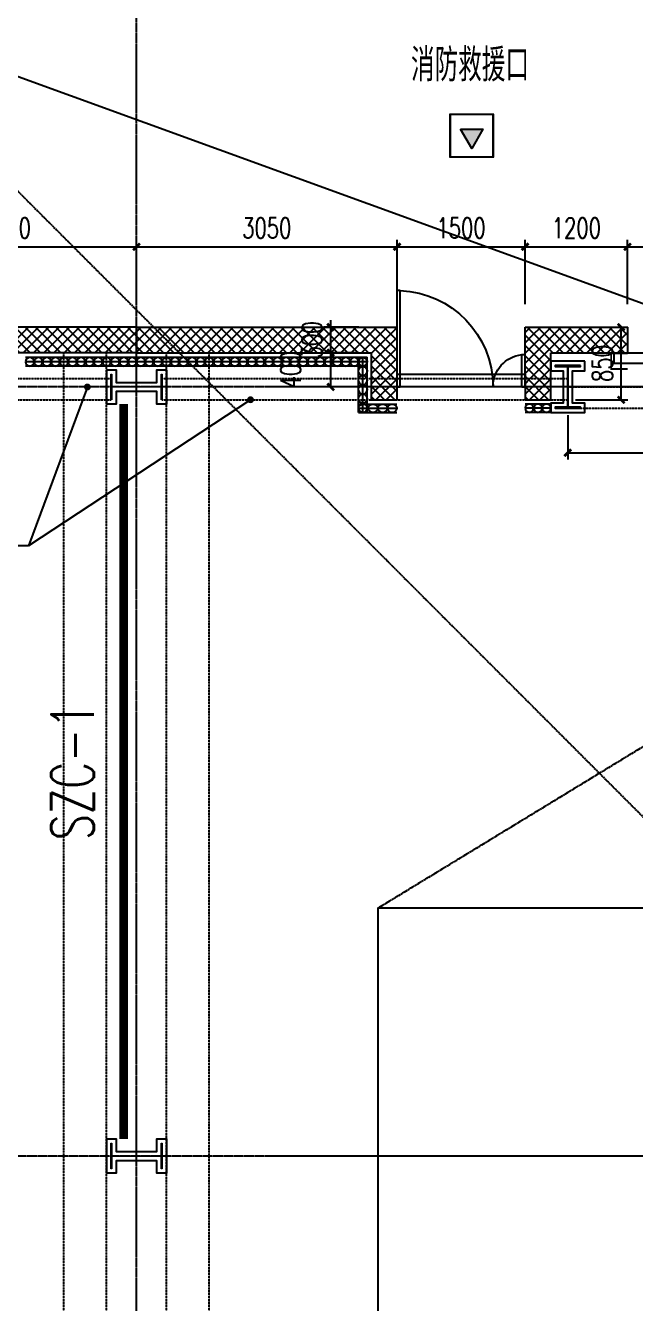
# Model space of a CAD drawing. Extents: x -954573 to 446329, y 489853 to 1226784.
# Drawn here: x -162254 to -155112, y 821096 to 836049 of the extents above; entities that cross this region are included whole.
import ezdxf
from ezdxf.enums import TextEntityAlignment as Align

# ---------------------------------------------------------------- set-up
doc = ezdxf.new("R2010")
doc.units = 0
doc.header["$LTSCALE"] = 10
doc.header["$MEASUREMENT"] = 0
for name, pattern in [('10平面$0$10平面$0$DASH', [0.35, 0.25, -0.1]), ('10平面$0$CENTER', [2, 1.25, -0.25, 0.25, -0.25]), ('10平面$0$DOTE', [2.42, 2, -0.2, 0.02, -0.2]), ('10平面$1$DASH', [0.35, 0.25, -0.1])]:
    doc.linetypes.add(name, pattern=pattern)
doc.layers.get('Defpoints').update_dxf_attribs({"color": 210})
for name, color, linetype in [('10平面$0$10平面$0$WINDOW', 8, 'Continuous'), ('10平面$0$A-AXIS-DOTE', 8, '10平面$0$DOTE'), ('10平面$0$A-AXIS-DP', 8, 'Continuous'), ('10平面$0$A-AXIS-SYMB', 8, 'Continuous'), ('10平面$0$A-HATCH-2', 8, 'Continuous'), ('10平面$0$A-HRAIL', 8, 'Continuous'), ('10平面$0$A-SFCE', 8, 'Continuous'), ('10平面$0$A-TEXT', 8, 'Continuous'), ('10平面$0$A-WINDOW', 8, 'Continuous'), ('10平面$0$AS-WALL', 8, 'Continuous'), ('10平面$0$DIM_SYMB', 8, 'Continuous'), ('10平面$0$PUB_HATCH', 8, 'Continuous'), ('10平面$0$RP-N2-01$0$$0$A-WIND-J', 8, 'Continuous'), ('10平面$0$RP-N2-01$0$A-WIND-J', 8, 'Continuous'), ('10平面$0$WINDOW', 8, 'Continuous'), ('A-LIN-V', 9, 'Continuous'), ('建-引出', 3, 'Continuous')]:
    doc.layers.add(name, color=color, linetype=linetype)
for name, color, linetype, lineweight in [('10平面$0$S-col', 2, 'Continuous', 0), ('10平面$0$THIN', 7, 'Continuous', 0), ('10平面$0$柱间支撑', 6, '10平面$0$CENTER', 0)]:
    doc.layers.add(name, color=color, linetype=linetype, lineweight=lineweight)
doc.styles.add('10平面$0$_TCH_DIM', font='SIMPLEX', dxfattribs={"bigfont": 'GBCBIG'})
doc.styles.add('10平面$0$_TCH_DIM_T3', font='SIMPLEX', dxfattribs={"width": 0.705882, "bigfont": 'GBCBIG'})
doc.styles.add('10平面$0$TSSD_Rein', font='tj-romans1.shx', dxfattribs={"width": 0.7, "bigfont": 'tj-hztxt.shx'})
doc.dimstyles.new('10平面$0$_TCH_ARCH&&80', dxfattribs={"dimtxt": 238, "dimasz": 80, "dimexe": 80, "dimexo": 80, "dimgap": 101, "dimtad": 1, "dimdec": 0, "dimzin": 0, "dimdsep": 46, "dimtxsty": '10平面$0$_TCH_DIM_T3', "dimblk": '10平面$0$_ArchTick', "dimcen": 0.09, "dimclrt": 7, "dimazin": 2, "dimtfac": 1, "dimtdec": 0, "dimtix": 1, "dimtmove": 2, "dimatfit": 3, "dimfxl": 0, "dimtolj": 1, "dimtzin": 0, "dimarcsym": 0})
pattern_1 = [(45, (60, 0), (-60.000061, 60.000061), []), (135, (60, 0), (-60.000061, -60.000061), [])]

# ---------------------------------------------------------------- blocks, each defined once
blk = doc.blocks.new('10平面$0$_ArchTick')
at = {"color": 0, "linetype": 'ByBlock', "const_width": 0.4}
blk.add_lwpolyline([(-0.5, -0.5), (0.5, 0.5)], dxfattribs=at)
blk = doc.blocks.new('*D3169')
at = {"layer": '10平面$0$A-AXIS-DP', "color": 0, "lineweight": -2}
for p, q in [((64832, 26670), (64832, 26150)), ((68032, 26670), (68032, 26150)), ((64832, 26230), (68032, 26230))]:
    blk.add_line(p, q, dxfattribs=at)
at = {"layer": 'Defpoints', "color": 0}
for p in [(64832, 26750), (68032, 26750), (68032, 26230)]:
    blk.add_point(p, dxfattribs=at)
at = {"layer": '10平面$0$A-AXIS-DP', "color": 0, "lineweight": -2, "xscale": 80, "yscale": 80, "zscale": 80, "rotation": 180}
blk.add_blockref('10平面$0$_ArchTick', (64832, 26230), dxfattribs=at)
at = {"layer": '10平面$0$A-AXIS-DP', "color": 0, "lineweight": -2, "xscale": 80, "yscale": 80, "zscale": 80}
blk.add_blockref('10平面$0$_ArchTick', (68032, 26230), dxfattribs=at)
at = {"layer": '10平面$0$A-AXIS-DP', "color": 7, "insert": (66432, 26450), "char_height": 238, "attachment_point": 5, "style": '10平面$0$_TCH_DIM_T3'}
blk.add_mtext('\\A1;3200', dxfattribs=at)
blk = doc.blocks.new('10平面$0$et4564')
at = {"layer": '10平面$0$PUB_HATCH'}
h = blk.add_hatch(dxfattribs=at)
h.set_pattern_fill('多孔材料', color=256, scale=30, style=0)
h.set_pattern_definition(pattern_1)
h.paths.add_polyline_path([(3700, -50), (3700, 250), (3400, 250)])
h = blk.add_hatch(dxfattribs=at)
h.set_pattern_fill('多孔材料', color=256, scale=30, style=0)
h.set_pattern_definition(pattern_1)
h.paths.add_polyline_path([(3700, -50), (3400, 250), (3400, -300), (3700, -600)])
h = blk.add_hatch(dxfattribs=at)
h.set_pattern_fill('多孔材料', color=256, scale=30, style=0)
h.set_pattern_definition(pattern_1)
h.paths.add_polyline_path([(5500, 250), (5200, 250), (5200, -50)])
h = blk.add_hatch(dxfattribs=at)
h.set_pattern_fill('多孔材料', color=256, scale=30, style=0)
h.set_pattern_definition(pattern_1)
h.paths.add_polyline_path([(5500, 250), (5200, -50), (5200, -600), (5500, -300)])
h = blk.add_hatch(dxfattribs=at)
h.set_pattern_fill('多孔材料', color=256, scale=30, style=0)
h.set_pattern_definition(pattern_1)
h.paths.add_polyline_path([(3700, -600), (3400, -300), (2500, -300), (2500, -600)])
h = blk.add_hatch(dxfattribs=at)
h.set_pattern_fill('多孔材料', color=256, scale=30, style=0)
h.set_pattern_definition(pattern_1)
h.paths.add_polyline_path([(8250, -300), (5500, -300), (5200, -600), (8250, -600)])
at = {"layer": '10平面$0$AS-WALL'}
for p, q in [((3700, 250), (3400, 250)), ((3400, 250), (3400, -300)), ((3700, -50), (3700, 250)), ((5500, 250), (5200, 250)), ((5200, 250), (5200, -50)), ((5500, 250), (5500, -300)), ((3700, -50), (3700, -600)), ((5200, -50), (5200, -600)), ((3400, -300), (2500, -300)), ((2500, -600), (2500, -300)), ((8250, -300), (5500, -300)), ((8250, -600), (8250, -300)), ((3700, -600), (2500, -600)), ((8250, -600), (5200, -600))]:
    blk.add_line(p, q, dxfattribs=at)
at = {"layer": '10平面$0$WINDOW'}
for p, q in [((5200, 250), (3700, 250)), ((5200, 150), (3700, 150)), ((5200, 50), (3700, 50)), ((5200, -50), (3700, -50))]:
    blk.add_line(p, q, dxfattribs=at)
blk = doc.blocks.new('10平面$0$_FZH')
at = {"layer": '10平面$0$A-HATCH-2'}
blk.add_lwpolyline([(-0.437, -0.25), (-0.437, 0.25), (-0.297, 0.25), (-0.297, 0.067), (0.298, 0.067), (0.298, 0.25), (0.438, 0.25), (0.438, -0.25), (0.298, -0.25), (0.298, -0.068), (-0.297, -0.068), (-0.297, -0.25)], close=True, dxfattribs=at)
at = {"layer": '10平面$0$S-col'}
blk.add_lwpolyline([(-0.375, -0.188), (-0.375, 0.187), (-0.36, 0.187), (-0.36, 0.005), (0.36, 0.005), (0.36, 0.187), (0.375, 0.187), (0.375, -0.188), (0.36, -0.188), (0.36, -0.005), (-0.36, -0.005), (-0.36, -0.188)], close=True, dxfattribs=at)
blk = doc.blocks.new('10平面$0$342343243')
at = {"layer": '10平面$0$A-AXIS-DP', "color": 5}
blk.add_lwpolyline([(-155704, 832070), (-155404, 832070), (-155404, 832058), (-155550, 832058), (-155550, 831582), (-155404, 831582), (-155404, 831570), (-155704, 831570), (-155704, 831582), (-155558, 831582), (-155558, 832058), (-155704, 832058), (-155704, 832070)], close=True, dxfattribs=at)
at = {"layer": '10平面$0$A-HATCH-2'}
blk.add_lwpolyline([(-155754, 832120), (-155354, 832120), (-155354, 832008), (-155500, 832008), (-155500, 831632), (-155354, 831632), (-155354, 831520), (-155754, 831520), (-155754, 831632), (-155608, 831632), (-155608, 832008), (-155754, 832008)], close=True, dxfattribs=at)
blk = doc.blocks.new('10平面$0$w4234324')
at = {"xscale": 800.0000000000005, "yscale": 800.0000000000005, "zscale": 800.0000000000005}
for p in [(-160954, 831820), (-160954, 822820)]:
    blk.add_blockref('10平面$0$_FZH', p, dxfattribs=at)
at = {"layer": '10平面$0$A-AXIS-DP', "xscale": -1}
blk.add_blockref('10平面$0$342343243', (-311458, 0), dxfattribs=at)
blk = doc.blocks.new('10平面$0$3243243')
at = {"layer": '10平面$0$A-AXIS-SYMB'}
for p, q in [((-161530, 831820), (-162220, 829960)), ((-159620, 831670), (-162220, 829960)), ((-162220, 829960), (-166590, 829960))]:
    blk.add_line(p, q, dxfattribs=at)
at = {"layer": '10平面$0$A-AXIS-SYMB', "const_width": 40}
for points in [[(-161523, 831838.8, 1), (-161537, 831801.2, 1)], [(-159603.3, 831681, 1), (-159636.7, 831659, 1)]]:
    blk.add_lwpolyline(points, format="xyb", close=True, dxfattribs=at)
at = {"layer": '10平面$0$A-HATCH-2', "linetype": '10平面$1$DASH'}
for p, q in [((-161804.2, 741520), (-161804.2, 832220)), ((-161304.2, 741520), (-161304.2, 832220)), ((-160604.2, 741520), (-160604.2, 832220)), ((-160104.2, 741520), (-160104.2, 832220))]:
    blk.add_line(p, q, dxfattribs=at)
at = {"layer": '10平面$0$A-SFCE', "color": 2, "linetype": '10平面$1$DASH'}
for p, q in [((-165854.2, 831920), (-161254.2, 831920)), ((-160654.2, 831920), (-155900.2, 831920)), ((-165854.2, 831670), (-161254.2, 831670)), ((-160654.2, 831670), (-155900.2, 831670))]:
    blk.add_line(p, q, dxfattribs=at)
at = {"layer": '10平面$0$A-SFCE', "color": 3, "linetype": '10平面$1$DASH'}
for p, q in [((-155900.2, 831820), (-149508.2, 831820)), ((-155754.2, 831570), (-149654.2, 831570))]:
    blk.add_line(p, q, dxfattribs=at)
blk = doc.blocks.new('10平面$0$RP-N2-01$0$$0$xfjy')
at = {"layer": '10平面$0$RP-N2-01$0$$0$A-WIND-J'}
h = blk.add_hatch(color=256, dxfattribs=at)
h.dxf.hatch_style = 1
h.paths.add_polyline_path([(1141876, -26214), (1142135, -26214), (1142005, -25989)])
at = {"layer": '10平面$0$RP-N2-01$0$$0$A-WIND-J', "const_width": 25}
blk.add_lwpolyline([(1141755, -25889), (1141755, -26389), (1142255, -26389), (1142255, -25889)], close=True, dxfattribs=at)
at = {"layer": '10平面$0$RP-N2-01$0$$0$A-WIND-J'}
for points in [[(1141755, -26389), (1142255, -26389), (1142255, -25889), (1141755, -25889)], [(1141876, -26214), (1142135, -26214), (1142005, -25989)]]:
    blk.add_lwpolyline(points, close=True, dxfattribs=at)
blk = doc.blocks.new('10平面$0$RP-N2-01$0$xfjy')
at = {"layer": '10平面$0$RP-N2-01$0$$0$A-WIND-J'}
blk.add_blockref('10平面$0$RP-N2-01$0$$0$xfjy', (0, 0), dxfattribs=at)
blk = doc.blocks.new('10平面$0$1232')
at = {"layer": '10平面$0$RP-N2-01$0$A-WIND-J', "xscale": -1, "rotation": 180}
blk.add_blockref('10平面$0$RP-N2-01$0$xfjy', (-1299035, 808621, 0), dxfattribs=at)
at = {"layer": '10平面$0$A-TEXT', "style": '10平面$0$_TCH_DIM'}
blk.add_text('消防救援口', height=384.1, dxfattribs=at).set_placement((-157741, 835395, 0))
blk = doc.blocks.new('10平面$0$23124232432')
at = {"layer": '10平面$0$柱间支撑', "const_width": 100}
blk.add_lwpolyline([(-161104, 831620), (-161104, 823020)], dxfattribs=at)
at = {"layer": '10平面$0$THIN', "style": '10平面$0$TSSD_Rein', "width": 0.7}
blk.add_text('SZC-1', height=500, rotation=90, dxfattribs=at).set_placement((-161304, 827320), align=Align.BOTTOM_CENTER)
blk = doc.blocks.new('10平面$0$3333')
at = {"layer": '10平面$0$A-SFCE', "const_width": 20}
blk.add_lwpolyline([(-227064, 766320), (-227064, 766510), (-227244, 766510), (-227244, 766320)], dxfattribs=at)
blk = doc.blocks.new('10平面$0$99平面图例外参$0$$LinePat$圆环')
for points in [[(0, 150), (300, 150)], [(0, 0), (300, 0)], [(0, -150), (300, -150)]]:
    blk.add_lwpolyline(points)
at = {"color": 0}
blk.add_circle((150, 0), 150, dxfattribs=at)
blk = doc.blocks.new('10平面$0$34242343243')
at = {"layer": '10平面$0$A-HRAIL', "yscale": 0.3333333333333333, "zscale": 0.3333333333333333}
for p, xscale in [((-162154, 832114), -0.3333333333708737), ((-162054, 832114), -0.3333333333708737), ((-161954, 832114), -0.3333333333708737), ((-161854, 832114), -0.3333333333708737), ((-161754, 832114), -0.3333333333708737), ((-161654, 832114), -0.3333333333708737), ((-161554, 832114), -0.3333333333708737), ((-161454, 832114), -0.3333333333708737), ((-161354, 832114), -0.3333333333708737), ((-161254, 832114), -0.3333333333708737), ((-161154, 832114), -0.3333333333708737), ((-161054, 832114), -0.3333333333708737), ((-160954, 832114), -0.3333333333708737), ((-160854, 832114), -0.3333333333708737), ((-160754, 832114), -0.3333333333708737), ((-160654, 832114), -0.3333333333708737), ((-160554, 832114), -0.3333333333708737), ((-160454, 832114), -0.3333333333708737), ((-160354, 832114), -0.3333333333708737), ((-160254, 832114), -0.3333333333708737), ((-160154, 832114), -0.3333333333708737), ((-160054, 832114), -0.3333333333708737), ((-159954, 832114), -0.3333333333708737), ((-159854, 832114), -0.3333333333708737), ((-159754, 832114), -0.3333333333708737), ((-159654, 832114), -0.3333333333708737), ((-159554, 832114), -0.3333333333708737), ((-159454, 832114), -0.3333333333708737), ((-159354, 832114), -0.3333333333708737), ((-159254, 832114), -0.3333333333708737), ((-159154, 832114), -0.3333333333708737), ((-159054, 832114), -0.3333333333708737), ((-158954, 832114), -0.3333333333708737), ((-158854, 832114), -0.3333333333708737), ((-158754, 832114), -0.3333333333708737), ((-158654, 832114), -0.3333333333708737), ((-158554, 832114), -0.3333333333708737), ((-158454, 832114), -0.3333333333708737), ((-158354, 832114), -0.3333333333708737), ((-158254, 832114), -0.3333333333708737), ((-158354, 831570), 0.3750000000093617), ((-158242, 831570), 0.3750000000093617), ((-158129, 831570), 0.3750000000093617), ((-158017, 831570), 0.3750000000093617), ((-156304, 831570), -0.3333333332519073), ((-156204, 831570), -0.3333333332519073), ((-156104, 831570), -0.3333333332519073)]:
    blk.add_blockref('10平面$0$99平面图例外参$0$$LinePat$圆环', p, dxfattribs=dict(at, xscale=xscale))
at = {"layer": '10平面$0$A-HRAIL', "xscale": 0.3611111227129974, "yscale": 0.3333333333333333, "zscale": 0.3333333333333333, "rotation": 90}
for p in [(-158304, 832062), (-158304, 831953), (-158304, 831845), (-158304, 831737), (-158304, 831628), (-158304, 831520)]:
    blk.add_blockref('10平面$0$99平面图例外参$0$$LinePat$圆环', p, dxfattribs=at)
at = {"layer": '10平面$0$A-SFCE', "rotation": 90}
blk.add_blockref('10平面$0$3333', (611115, 1059274), dxfattribs=at)
blk = doc.blocks.new('*D3872')
at = {"layer": '10平面$0$A-AXIS-DP', "color": 0, "lineweight": -2}
for p, q in [((-155816, 832520), (-155200, 832520)), ((-155280, 831670), (-155280, 832520)), ((-155816, 831670), (-155200, 831670))]:
    blk.add_line(p, q, dxfattribs=at)
at = {"layer": 'Defpoints', "color": 0}
for p in [(-155896, 832520), (-155280, 832520), (-155896, 831670)]:
    blk.add_point(p, dxfattribs=at)
at = {"layer": '10平面$0$A-AXIS-DP', "color": 0, "lineweight": -2, "xscale": 80, "yscale": 80, "zscale": 80}
for p, rotation in [((-155280, 832520), 90), ((-155280, 831670), 270)]:
    blk.add_blockref('10平面$0$_ArchTick', p, dxfattribs=dict(at, rotation=rotation))
at = {"layer": '10平面$0$A-AXIS-DP', "color": 7, "insert": (-155500, 832095), "char_height": 238, "attachment_point": 5, "rotation": 90, "style": '10平面$0$_TCH_DIM_T3'}
blk.add_mtext('\\A1;850', dxfattribs=at)
blk = doc.blocks.new('*D4031')
at = {"layer": '10平面$0$A-AXIS-DP', "color": 0, "lineweight": -2}
for p, q in [((-158350, 832220), (-158761, 832220)), ((-158681, 831820), (-158681, 832220)), ((-158350, 831820), (-158761, 831820))]:
    blk.add_line(p, q, dxfattribs=at)
at = {"layer": 'Defpoints', "color": 0}
for p in [(-158681, 832220), (-158270, 832220), (-158270, 831820)]:
    blk.add_point(p, dxfattribs=at)
at = {"layer": '10平面$0$A-AXIS-DP', "color": 0, "lineweight": -2, "xscale": 80, "yscale": 80, "zscale": 80}
for p, rotation in [((-158681, 832220), 90), ((-158681, 831820), 270)]:
    blk.add_blockref('10平面$0$_ArchTick', p, dxfattribs=dict(at, rotation=rotation))
at = {"layer": '10平面$0$A-AXIS-DP', "color": 7, "insert": (-159150, 832020), "char_height": 238, "attachment_point": 5, "rotation": 90, "style": '10平面$0$_TCH_DIM_T3'}
blk.add_mtext('\\A1;400', dxfattribs=at)
blk = doc.blocks.new('*D4032')
at = {"layer": '10平面$0$A-AXIS-DP', "color": 0, "lineweight": -2}
for p, q in [((-158681, 832520), (-158681, 832600)), ((-158350, 832520), (-158761, 832520)), ((-158681, 832220), (-158681, 832520)), ((-158350, 832220), (-158761, 832220)), ((-158681, 832220), (-158681, 832140))]:
    blk.add_line(p, q, dxfattribs=at)
at = {"layer": 'Defpoints', "color": 0}
for p in [(-158681, 832520), (-158270, 832520), (-158270, 832220)]:
    blk.add_point(p, dxfattribs=at)
at = {"layer": '10平面$0$A-AXIS-DP', "color": 0, "lineweight": -2, "xscale": 80, "yscale": 80, "zscale": 80}
for p, rotation in [((-158681, 832520), 270), ((-158681, 832220), 90)]:
    blk.add_blockref('10平面$0$_ArchTick', p, dxfattribs=dict(at, rotation=rotation))
at = {"layer": '10平面$0$A-AXIS-DP', "color": 7, "insert": (-158901, 832370), "char_height": 238, "attachment_point": 5, "rotation": 90, "style": '10平面$0$_TCH_DIM_T3'}
blk.add_mtext('\\A1;300', dxfattribs=at)
blk = doc.blocks.new('*D4297')
at = {"layer": '10平面$0$A-AXIS-DP', "color": 0, "lineweight": -2}
for p, q in [((-164004, 832790), (-164004, 833540)), ((-160954, 832790), (-160954, 833540)), ((-164004, 833460), (-160954, 833460))]:
    blk.add_line(p, q, dxfattribs=at)
at = {"layer": 'Defpoints', "color": 0}
for p in [(-160954, 833460), (-164004, 832710), (-160954, 832710)]:
    blk.add_point(p, dxfattribs=at)
at = {"layer": '10平面$0$A-AXIS-DP', "color": 0, "lineweight": -2, "xscale": 80, "yscale": 80, "zscale": 80, "rotation": 180}
blk.add_blockref('10平面$0$_ArchTick', (-164004, 833460), dxfattribs=at)
at = {"layer": '10平面$0$A-AXIS-DP', "color": 0, "lineweight": -2, "xscale": 80, "yscale": 80, "zscale": 80}
blk.add_blockref('10平面$0$_ArchTick', (-160954, 833460), dxfattribs=at)
at = {"layer": '10平面$0$A-AXIS-DP', "color": 7, "insert": (-162479, 833680), "char_height": 238, "attachment_point": 5, "style": '10平面$0$_TCH_DIM_T3'}
blk.add_mtext('\\A1;3050', dxfattribs=at)
blk = doc.blocks.new('*D4298')
at = {"layer": '10平面$0$A-AXIS-DP', "color": 0, "lineweight": -2}
for p, q in [((-160954, 832790), (-160954, 833540)), ((-157904, 832790), (-157904, 833540)), ((-160954, 833460), (-157904, 833460))]:
    blk.add_line(p, q, dxfattribs=at)
at = {"layer": 'Defpoints', "color": 0}
for p in [(-157904, 833460), (-160954, 832710), (-157904, 832710)]:
    blk.add_point(p, dxfattribs=at)
at = {"layer": '10平面$0$A-AXIS-DP', "color": 0, "lineweight": -2, "xscale": 80, "yscale": 80, "zscale": 80, "rotation": 180}
blk.add_blockref('10平面$0$_ArchTick', (-160954, 833460), dxfattribs=at)
at = {"layer": '10平面$0$A-AXIS-DP', "color": 0, "lineweight": -2, "xscale": 80, "yscale": 80, "zscale": 80}
blk.add_blockref('10平面$0$_ArchTick', (-157904, 833460), dxfattribs=at)
at = {"layer": '10平面$0$A-AXIS-DP', "color": 7, "insert": (-159429, 833680), "char_height": 238, "attachment_point": 5, "style": '10平面$0$_TCH_DIM_T3'}
blk.add_mtext('\\A1;3050', dxfattribs=at)
blk = doc.blocks.new('*D4299')
at = {"layer": '10平面$0$A-AXIS-DP', "color": 0, "lineweight": -2}
for p, q in [((-157904, 832790), (-157904, 833540)), ((-156404, 832790), (-156404, 833540)), ((-157904, 833460), (-156404, 833460))]:
    blk.add_line(p, q, dxfattribs=at)
at = {"layer": 'Defpoints', "color": 0}
for p in [(-156404, 833460), (-157904, 832710), (-156404, 832710)]:
    blk.add_point(p, dxfattribs=at)
at = {"layer": '10平面$0$A-AXIS-DP', "color": 0, "lineweight": -2, "xscale": 80, "yscale": 80, "zscale": 80, "rotation": 180}
blk.add_blockref('10平面$0$_ArchTick', (-157904, 833460), dxfattribs=at)
at = {"layer": '10平面$0$A-AXIS-DP', "color": 0, "lineweight": -2, "xscale": 80, "yscale": 80, "zscale": 80}
blk.add_blockref('10平面$0$_ArchTick', (-156404, 833460), dxfattribs=at)
at = {"layer": '10平面$0$A-AXIS-DP', "color": 7, "insert": (-157154, 833680), "char_height": 238, "attachment_point": 5, "style": '10平面$0$_TCH_DIM_T3'}
blk.add_mtext('\\A1;1500', dxfattribs=at)
blk = doc.blocks.new('*D4300')
at = {"layer": '10平面$0$A-AXIS-DP', "color": 0, "lineweight": -2}
for p, q in [((-156404, 832790), (-156404, 833540)), ((-155204, 832790), (-155204, 833540)), ((-156404, 833460), (-155204, 833460))]:
    blk.add_line(p, q, dxfattribs=at)
at = {"layer": 'Defpoints', "color": 0}
for p in [(-155204, 833460), (-156404, 832710), (-155204, 832710)]:
    blk.add_point(p, dxfattribs=at)
at = {"layer": '10平面$0$A-AXIS-DP', "color": 0, "lineweight": -2, "xscale": 80, "yscale": 80, "zscale": 80, "rotation": 180}
blk.add_blockref('10平面$0$_ArchTick', (-156404, 833460), dxfattribs=at)
at = {"layer": '10平面$0$A-AXIS-DP', "color": 0, "lineweight": -2, "xscale": 80, "yscale": 80, "zscale": 80}
blk.add_blockref('10平面$0$_ArchTick', (-155204, 833460), dxfattribs=at)
at = {"layer": '10平面$0$A-AXIS-DP', "color": 7, "insert": (-155804, 833680), "char_height": 238, "attachment_point": 5, "style": '10平面$0$_TCH_DIM_T3'}
blk.add_mtext('\\A1;1200', dxfattribs=at)
blk = doc.blocks.new('*D4301')
at = {"layer": '10平面$0$A-AXIS-DP', "color": 0, "lineweight": -2}
for p, q in [((-155204, 832790), (-155204, 833540)), ((-152704, 832790), (-152704, 833540)), ((-155204, 833460), (-152704, 833460))]:
    blk.add_line(p, q, dxfattribs=at)
at = {"layer": 'Defpoints', "color": 0}
for p in [(-152704, 833460), (-155204, 832710), (-152704, 832710)]:
    blk.add_point(p, dxfattribs=at)
at = {"layer": '10平面$0$A-AXIS-DP', "color": 0, "lineweight": -2, "xscale": 80, "yscale": 80, "zscale": 80, "rotation": 180}
blk.add_blockref('10平面$0$_ArchTick', (-155204, 833460), dxfattribs=at)
at = {"layer": '10平面$0$A-AXIS-DP', "color": 0, "lineweight": -2, "xscale": 80, "yscale": 80, "zscale": 80}
blk.add_blockref('10平面$0$_ArchTick', (-152704, 833460), dxfattribs=at)
at = {"layer": '10平面$0$A-AXIS-DP', "color": 7, "insert": (-153954, 833680), "char_height": 238, "attachment_point": 5, "style": '10平面$0$_TCH_DIM_T3'}
blk.add_mtext('\\A1;2500', dxfattribs=at)
blk = doc.blocks.new('10平面$0$10平面$0$$DorLib2D$00000126')
at = {"color": 0, "linetype": 'Continuous'}
for p, q in [((-0.532, 0.5), (-0.532, 0.9)), ((0.532, 0.9), (0.532, 0.5))]:
    blk.add_line(p, q, dxfattribs=at)
at = {"color": 0, "linetype": '10平面$0$10平面$0$DASH'}
for p, q in [((-0.532, 0.9), (0.532, 0.9)), ((-0.532, 0.5), (0.532, 0.5))]:
    blk.add_line(p, q, dxfattribs=at)
blk = doc.blocks.new('10平面$0$DOOR2DLIB$SYSLIB$00000123')
at = {"color": 0}
for p, q in [((0.475, -0.0014), (0.475, 0.7521)), ((0.475, 0.7521), (0.5, 0.7521)), ((0.5, -0.0014), (0.5, 0.7521)), ((-0.5, 0), (-0.5, 0.252)), ((-0.475, 0.252), (-0.5, 0.252)), ((-0.475, 0), (-0.475, 0.252)), ((-0.475, 0), (-0.5, 0)), ((0.475, -0.0014), (0.5, -0.0014))]:
    blk.add_line(p, q, dxfattribs=at)
for centre, radius, start, end in [((0.5046, -0.0019), 0.7546, 92.24927, 179.72377), ((-0.5008, 0.0026), 0.2508, 359.78987, 84.09744)]:
    blk.add_arc(centre, radius, start, end, dxfattribs=at)
blk = doc.blocks.new('10平面$0$dote')
at = {"layer": '10平面$0$A-AXIS-DOTE'}
for p, q in [((76882.2, 10800), (46882.2, 40800)), ((59782.2, -68993.9), (59782.2, 36662.3)), ((76282.2, 27000), (-41310, 27000)), ((76282.2, 18000), (-41310, 18000))]:
    blk.add_line(p, q, dxfattribs=at)
at = {"layer": '10平面$0$A-AXIS-DP'}
dim = blk.add_aligned_dim(p1=(64832.2, 26750), p2=(68032.2, 26750), distance=-520, dimstyle='10平面$0$_TCH_ARCH&&80', dxfattribs=at)
dim.commit()
dim.dimension.update_dxf_attribs({"geometry": '*D3169', "text_midpoint": (66432.2, 26450)})
blk = doc.blocks.new('10平面')
at = {"layer": '10平面$0$PUB_HATCH'}
h = blk.add_hatch(dxfattribs=at)
h.set_pattern_fill('多孔材料', color=256, scale=30, style=0)
h.set_pattern_definition(pattern_1)
h.paths.add_polyline_path([(-160954.2, 832220), (-158204.2, 832220), (-157904.2, 832520), (-160954.2, 832520)])
h = blk.add_hatch(dxfattribs=at)
h.set_pattern_fill('多孔材料', color=256, scale=30, style=0)
h.set_pattern_definition(pattern_1)
h.paths.add_polyline_path([(-158204.2, 831670), (-157904.2, 831970), (-157904.2, 832520), (-158204.2, 832220)])
h = blk.add_hatch(dxfattribs=at)
h.set_pattern_fill('多孔材料', color=256, scale=30, style=0)
h.set_pattern_definition(pattern_1)
h.paths.add_polyline_path([(-156404.2, 832520), (-156104.2, 832220), (-155204.2, 832220), (-155204.2, 832520)])
h = blk.add_hatch(dxfattribs=at)
h.set_pattern_fill('多孔材料', color=256, scale=30, style=0)
h.set_pattern_definition(pattern_1)
h.paths.add_polyline_path([(-156404.2, 831970), (-156104.2, 831670), (-156104.2, 832220), (-156404.2, 832520)])
h = blk.add_hatch(dxfattribs=at)
h.set_pattern_fill('多孔材料', color=256, scale=30, style=0)
h.set_pattern_definition(pattern_1)
h.paths.add_polyline_path([(-158204.2, 831670), (-157904.2, 831670), (-157904.2, 831970)])
h = blk.add_hatch(dxfattribs=at)
h.set_pattern_fill('多孔材料', color=256, scale=30, style=0)
h.set_pattern_definition(pattern_1)
h.paths.add_polyline_path([(-156404.2, 831970), (-156404.2, 831670), (-156104.2, 831670)])
at = {"layer": '10平面$0$10平面$0$WINDOW'}
blk.add_line((-157904.2, 831970), (-156404.2, 831970), dxfattribs=at)
at = {"layer": '10平面$0$A-AXIS-DOTE'}
blk.add_line((-158130, 825720), (-147454.2, 832220), dxfattribs=at)
at = {"layer": '10平面$0$A-SFCE'}
blk.add_lwpolyline([(-158130, 816220), (-154730, 816220), (-154730, 825720), (-158130, 825720)], close=True, dxfattribs=at)
at = {"layer": '10平面$0$AS-WALL'}
for p, q in [((-160954.2, 832520), (-157904.2, 832520)), ((-160954.2, 832520), (-160954.2, 832220)), ((-157904.2, 831970), (-157904.2, 832520)), ((-156404.2, 832520), (-155204.2, 832520)), ((-156404.2, 831970), (-156404.2, 832520)), ((-155204.2, 832520), (-155204.2, 832220)), ((-160954.2, 832220), (-158204.2, 832220)), ((-158204.2, 831670), (-158204.2, 832220)), ((-156104.2, 832220), (-155204.2, 832220)), ((-156104.2, 831670), (-156104.2, 832220)), ((-157904.2, 831670), (-157904.2, 831970)), ((-156404.2, 831970), (-156404.2, 831670)), ((-158204.2, 831670), (-157904.2, 831670)), ((-156404.2, 831670), (-156104.2, 831670))]:
    blk.add_line(p, q, dxfattribs=at)
blk.add_blockref('10平面$0$1232', (0, 0))
at = {"xscale": -1, "rotation": 180}
blk.add_blockref('10平面$0$et4564', (-169204.2, 831920), dxfattribs=at)
at = {"layer": '10平面$0$10平面$0$WINDOW', "xscale": -1500, "yscale": 1500, "zscale": 300, "rotation": 4.446737740979565e-11}
blk.add_blockref('10平面$0$DOOR2DLIB$SYSLIB$00000123', (-157154.2, 831820), dxfattribs=at)
at = {"layer": '10平面$0$10平面$0$WINDOW', "xscale": 5000, "yscale": -300, "zscale": 300}
blk.add_blockref('10平面$0$10平面$0$$DorLib2D$00000126', (-152704.2, 832370), dxfattribs=at)
at = {"layer": '10平面$0$A-AXIS-DP'}
blk.add_blockref('10平面$0$3243243', (0, 0), dxfattribs=at)
at = {"layer": '10平面$0$A-WINDOW'}
blk.add_blockref('10平面$0$w4234324', (0, 0), dxfattribs=at)
at = {"layer": '10平面$0$AS-WALL'}
blk.add_blockref('10平面$0$dote', (-220736.4, 804820), dxfattribs=at)
at = {"layer": '10平面$0$DIM_SYMB'}
blk.add_blockref('10平面$0$34242343243', (0, 0), dxfattribs=at)
at = {"layer": '10平面$0$柱间支撑'}
blk.add_blockref('10平面$0$23124232432', (0, 0), dxfattribs=at)
at = {"layer": '10平面$0$A-AXIS-DP'}
for p1, p2, distance, picture, middle in [((-164004.2, 832710), (-160954.2, 832710), 750, '*D4297', (-162479.2, 833680)), ((-160954.2, 832710), (-157904.2, 832710), 750, '*D4298', (-159429.2, 833680)), ((-157904.2, 832710), (-156404.2, 832710), 750, '*D4299', (-157154.2, 833680)), ((-156404.2, 832710), (-155204.2, 832710), 750, '*D4300', (-155804.2, 833680)), ((-155204.2, 832710), (-152704.2, 832710), 750, '*D4301', (-153954.2, 833680)), ((-158270, 832220), (-158270, 832520), 410.7, '*D4032', (-158900.7, 832370)), ((-155895.8, 831670), (-155895.8, 832520), -615.8, '*D3872', (-155500, 832095))]:
    dim = blk.add_aligned_dim(p1=p1, p2=p2, distance=distance, dimstyle='10平面$0$_TCH_ARCH&&80', dxfattribs=at)
    dim.commit()
    dim.dimension.update_dxf_attribs({"geometry": picture, "text_midpoint": middle})
dim = blk.add_linear_dim(base=(-158680.7, 832220), p1=(-158270, 831820), p2=(-158270, 832220), angle=90, dimstyle='10平面$0$_TCH_ARCH&&80', dxfattribs=at)
dim.commit()
dim.dimension.update_dxf_attribs({"geometry": '*D4031', "text_midpoint": (-159150, 832020), "dimtype": 129})

msp = doc.modelspace()

# ---------------------------------------------------------------- block references
at = {"layer": 'A-LIN-V'}
msp.add_blockref('10平面', (0, 0), dxfattribs=at)

# ---------------------------------------------------------------- next in the draw order: linework, layer by layer
at = {"layer": '建-引出'}
msp.add_line((-146370, 829650), (-186000, 844040), dxfattribs=at)

doc.saveas('drawing.dxf')
